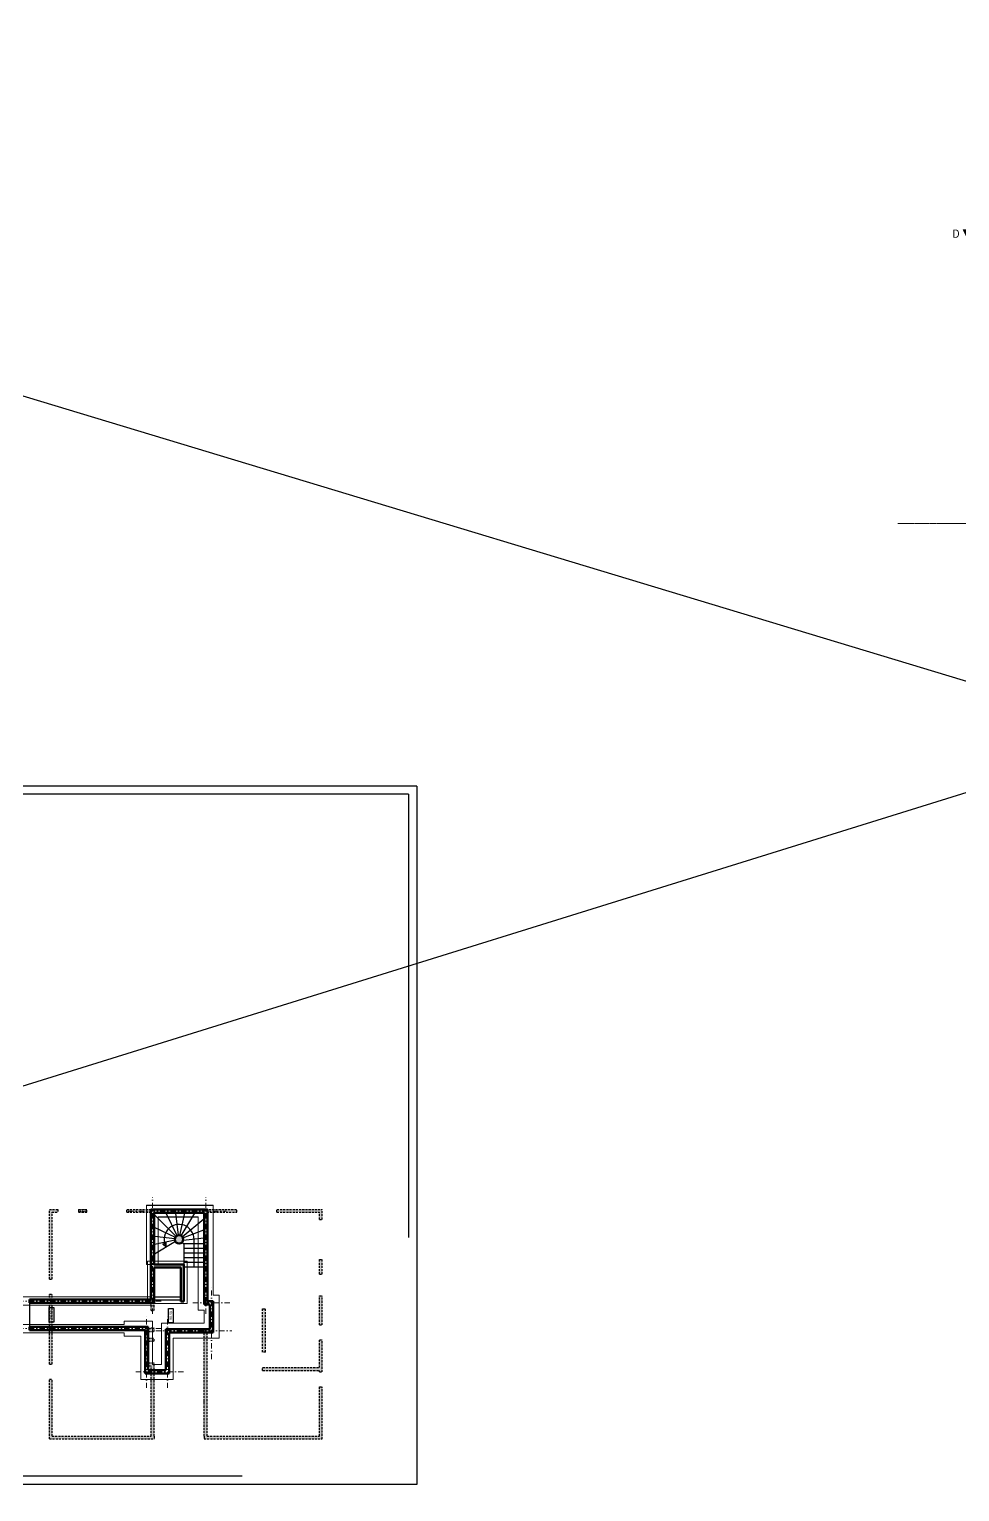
# Model space of a CAD drawing. Header units: centimetres. Extents: x -4990 to 114398, y -61489 to -12305.
# Drawn here: x 45565 to 51160, y -21101 to -12305 of the extents above; entities that cross this region are included whole.
import ezdxf

# ---------------------------------------------------------------- set-up
doc = ezdxf.new("R2010")
doc.units = ezdxf.units.CM
doc.header["$LTSCALE"] = 0.5
for name, pattern in [('CACHEX2', [19.05, 12.7, -6.35]), ('Mixte 15', [0.93, 0.75, -0.065, 0.05, -0.065]), ('Mixte 8_2 tirets', [0.695, 0.4, -0.065, 0.05, -0.065, 0.05, -0.065]), ('Points 2', [0.1, 0, -0.1]), ('TIRETPT2', [12.7, 6.35, -3.175, 0, -3.175]), ('TIRETPTX2', [50.8, 25.4, -12.7, 0, -12.7])]:
    doc.linetypes.add(name, pattern=pattern)
doc.layers.get('0').update_dxf_attribs({"linetype": 'CONTINUOUS'})
for name, color, linetype in [('01_cote_gen', 4, 'CONTINUOUS'), ('01_linteaux', 2, 'CONTINUOUS'), ('01_murs_sup', 2, 'CACHEX2'), ('01_poch_murs', 253, 'CONTINUOUS'), ('01_texte', 230, 'CONTINUOUS'), ('1  Hachures', 7, 'CONTINUOUS'), ('6 Traits de Coupes', 7, 'CONTINUOUS'), ('7 ABORDS', 7, 'CONTINUOUS')]:
    doc.layers.add(name, color=color, linetype=linetype)
for name, color, linetype, lineweight in [('01_murs_coup', 5, 'CONTINUOUS', 60), ('01_sem', 42, 'CONTINUOUS', 15), ('01_tram_axes', 2, 'TIRETPTX2', 9)]:
    doc.layers.add(name, color=color, linetype=linetype, lineweight=lineweight)
doc.styles.add('ARIAL', font='arial.ttf')
doc.styles.add('STYLE_GENERE_2', font='')
doc.styles.get('STYLE_GENERE_2').set_extended_font_data('Univers LT 57 Condensed')
pattern_1 = [(135, (25186.803, -57921.042), (-11.2253202, 2e-15), [7.9375, -7.9375])]

# ---------------------------------------------------------------- blocks, each defined once
blk = doc.blocks.new('Plan de coupe_1_2', base_point=(-0.386, 19.355))
at = {"layer": '1  Hachures', "linetype": 'Continuous', "lineweight": 0, "true_color": 0x828282}
for points in [[(-0.636, 19.355), (-0.136, 19.355), (-0.386, 18.855)], [(27.139, 19.355), (26.639, 19.355), (26.889, 18.855)]]:
    blk.add_hatch(color=8, dxfattribs=at).paths.add_polyline_path(points, flags=0)
at = {"layer": '6 Traits de Coupes', "color": 8, "linetype": 'Continuous', "lineweight": 0, "true_color": 0x828282}
for p, q in [((-0.636, 19.355), (-0.136, 19.355)), ((-0.386, 18.855), (-0.636, 19.355)), ((-0.136, 19.355), (-0.386, 18.855)), ((27.139, 19.355), (26.639, 19.355)), ((26.639, 19.355), (26.889, 18.855)), ((26.889, 18.855), (27.139, 19.355))]:
    blk.add_line(p, q, dxfattribs=at)
at = {"layer": '6 Traits de Coupes', "color": 142, "linetype": 'Mixte 15', "lineweight": 0, "true_color": 0x009de0}
blk.add_line((-0.136, 19.355), (26.639, 19.355), dxfattribs=at)
at = {"layer": '6 Traits de Coupes', "color": 142, "linetype": 'Points 2', "lineweight": 0, "true_color": 0x009de0}
for p, q in [((-0.386, 18.355), (-0.386, 0.933)), ((26.889, 0.933), (26.889, 18.355)), ((-0.386, 0.933), (26.889, 0.933))]:
    blk.add_line(p, q, dxfattribs=at)
at = {"layer": '6 Traits de Coupes', "color": 8, "linetype": 'Continuous', "lineweight": 0, "true_color": 0x828282, "char_height": 0.5, "attachment_point": 7, "style": 'STYLE_GENERE_2'}
for insert in [(-1.28, 18.884), (27.289, 18.884)]:
    blk.add_mtext('{D}', dxfattribs=dict(at, insert=insert))

msp = doc.modelspace()

# ---------------------------------------------------------------- hatches: boundary and pattern name
at = {"layer": '01_murs_sup'}
h = msp.add_hatch(dxfattribs=at)
h.set_pattern_fill('DASH', color=256, scale=2.5, angle=135)
h.set_pattern_definition(pattern_1)
h.paths.add_polyline_path([(45685.633, -19403.484), (45685.633, -19823.484), (45701.633, -19823.484), (45701.633, -19419.484), (45735.633, -19419.484), (45735.633, -19403.484)])
h.paths.add_polyline_path([(45685.633, -19913.484), (45685.633, -20333.484), (45701.633, -20333.484), (45701.633, -19913.484)])
h.paths.add_polyline_path([(46280.633, -20325.484), (46280.633, -20195.484), (46315.633, -20195.484), (46315.633, -20177.484), (46280.633, -20177.484), (46280.633, -20137.484), (46315.633, -20137.484), (46315.633, -20114.484), (46297.633, -20114.484), (46297.633, -20119.484), (46262.633, -20119.484), (46262.633, -20343.484), (46297.633, -20343.484), (46297.633, -20767.484), (45701.633, -20767.484), (45701.633, -20423.484), (45685.633, -20423.484), (45685.633, -20783.484), (46315.633, -20783.484), (46315.633, -20767.484), (46315.633, -20325.484)])
h.paths.add_polyline_path([(46150.633, -19403.484), (46150.633, -19419.484), (46297.633, -19419.484), (46297.633, -20011.484), (46315.633, -20011.484), (46315.633, -19751.484), (46475.633, -19751.484), (46475.633, -19956.484), (46493.633, -19956.484), (46493.633, -19733.484), (46315.633, -19733.484), (46315.633, -19419.484), (46615.633, -19419.484), (46615.633, -19831.484), (46633.633, -19831.484), (46633.633, -19419.484), (46813.633, -19419.484), (46813.633, -19403.484)])
h.paths.add_polyline_path([(46465.633, -19558.484, 1), (46465.633, -19608.484, 1)], flags=17)
h.paths.add_polyline_path([(46633.633, -19956.484), (46633.633, -19934.484), (46615.633, -19934.484), (46615.633, -19974.484), (46650.633, -19974.484), (46650.633, -20122.484), (46615.633, -20122.484), (46615.633, -20767.484), (46615.633, -20783.484), (47325.633, -20783.484), (47325.633, -20470.484), (47309.633, -20470.484), (47309.633, -20767.484), (46633.633, -20767.484), (46633.633, -20140.484), (46668.633, -20140.484), (46668.633, -19956.484)])
h.paths.add_polyline_path([(46967.633, -20000.484), (46967.633, -20261.484), (46985.633, -20261.484), (46985.633, -20000.484)], flags=17)
h.paths.add_polyline_path([(46967.633, -20354.484), (46967.633, -20372.484), (47309.633, -20372.484), (47309.633, -20380.484), (47325.633, -20380.484), (47325.633, -20187.484), (47309.633, -20187.484), (47309.633, -20354.484)], flags=17)
h.paths.add_polyline_path([(47309.633, -19923.484), (47309.633, -20097.484), (47325.633, -20097.484), (47325.633, -19923.484)])
h.paths.add_polyline_path([(47309.633, -19703.484), (47309.633, -19793.484), (47325.633, -19793.484), (47325.633, -19703.484)])
h.paths.add_polyline_path([(47053.633, -19403.484), (47053.633, -19419.484), (47309.633, -19419.484), (47309.633, -19463.484), (47325.633, -19463.484), (47325.633, -19403.484)])
h = msp.add_hatch(dxfattribs=at)
h.set_pattern_fill('DASH', color=256, scale=2.5, angle=135)
h.set_pattern_definition(pattern_1)
h.paths.add_polyline_path([(45860.633, -19403.484), (45860.633, -19419.484), (45910.633, -19419.484), (45910.633, -19403.484)])

# ---------------------------------------------------------------- linework, layer by layer
msp.add_line((47895.797, -16856.715), (47895.797, -21056.715))
at = {"layer": '01_cote_gen'}
for p, q in [((47895.797, -16856.715), (37832.394, -16856.715)), ((47895.797, -21056.715), (38882.394, -21056.715))]:
    msp.add_line(p, q, dxfattribs=at)
at = {"layer": '01_linteaux'}
for p, q in [((46270.633, -19378.484), (46670.633, -19378.484)), ((46317.633, -19425.484), (46613.633, -19425.484)), ((46317.633, -19672.332), (46317.633, -19425.484)), ((46447.918, -19565.843), (46317.633, -19435.395)), ((46454.635, -19561.033), (46388.61, -19425.484)), ((46462.554, -19558.675), (46446.254, -19425.484)), ((46470.808, -19559.026), (46499.233, -19425.484)), ((46478.497, -19562.048), (46560.586, -19425.484)), ((46613.633, -19425.484), (46613.633, -19748.483)), ((46443.136, -19572.58), (46317.633, -19511.254)), ((46340.633, -19448.484), (46580.633, -19448.484)), ((46484.781, -19567.412), (46613.633, -19459.307)), ((46488.974, -19574.531), (46613.633, -19526.672)), ((46440.81, -19580.508), (46317.633, -19565.278)), ((46441.196, -19588.761), (46317.633, -19614.901)), ((46444.25, -19596.438), (46317.633, -19672.332)), ((46368.487, -19611.746), (46387.532, -19602.915)), ((46388.463, -19629.877), (46368.487, -19611.746)), ((46388.463, -19629.877), (46387.532, -19602.915)), ((46490.633, -19608.492), (46480.632, -19603.485)), ((46490.328, -19587.373), (46613.633, -19573.358)), ((46490.633, -19608.492), (46613.633, -19608.483)), ((46495.633, -19748.492), (46495.633, -19608.492)), ((46555.674, -19748.487), (46555.674, -19583.484)), ((46495.633, -19636.492), (46613.633, -19636.483)), ((46495.633, -19664.492), (46613.633, -19664.483)), ((46495.633, -19692.492), (46613.633, -19692.483)), ((46495.633, -19720.492), (46613.633, -19720.483)), ((46495.633, -19748.492), (46613.633, -19748.483)), ((45565.633, -19964.484), (45565.633, -20109.484)), ((46475.633, -19931.484), (46315.633, -19931.484)), ((46475.633, -19949.484), (46315.633, -19949.484))]:
    msp.add_line(p, q, dxfattribs=at)
msp.add_arc((46465.633, -19583.484), 90.041, 0, 211.0131178, dxfattribs=at)
at = {"layer": '01_murs_coup', "linetype": 'Continuous', "lineweight": 50}
for p, q in [((46295.633, -19944.484), (46295.633, -19403.484)), ((46295.633, -19403.484), (46635.633, -19403.484)), ((46315.633, -19733.484), (46315.633, -19423.484)), ((46315.633, -19423.484), (46615.633, -19423.484)), ((46615.633, -19423.484), (46615.633, -19974.484)), ((46635.633, -19403.484), (46635.633, -19954.484)), ((46493.633, -19733.484), (46315.633, -19733.484)), ((46475.633, -19751.484), (46315.633, -19751.484)), ((46315.633, -19751.484), (46315.633, -19964.484)), ((46475.633, -19956.484), (46475.633, -19751.484)), ((46493.633, -19956.484), (46493.633, -19733.484)), ((45565.633, -19944.484), (46295.633, -19944.484)), ((45565.633, -19964.484), (45565.633, -19944.484)), ((45565.633, -19964.484), (46315.633, -19964.484)), ((46493.633, -19956.484), (46475.633, -19956.484)), ((46635.633, -19954.484), (46670.633, -19954.484)), ((46670.633, -19954.484), (46670.633, -20142.484)), ((46615.633, -19974.484), (46650.633, -19974.484)), ((46650.633, -19974.484), (46650.633, -20122.484)), ((46280.633, -20109.484), (45565.633, -20109.484)), ((45565.633, -20129.484), (45565.633, -20109.484)), ((46260.633, -20129.484), (45565.633, -20129.484)), ((46260.633, -20390.484), (46260.633, -20129.484)), ((46280.633, -20109.484), (46280.633, -20142.484)), ((46650.633, -20122.484), (46385.633, -20122.484)), ((46385.633, -20142.484), (46385.633, -20122.484)), ((46280.633, -20370.484), (46280.633, -20142.484)), ((46385.633, -20370.484), (46385.633, -20142.484)), ((46670.633, -20142.484), (46405.633, -20142.484)), ((46405.633, -20390.484), (46405.633, -20142.484)), ((46260.633, -20390.484), (46405.633, -20390.484)), ((46280.633, -20370.484), (46385.633, -20370.484))]:
    msp.add_line(p, q, dxfattribs=at)
msp.add_circle((46465.633, -19583.484), 25, dxfattribs=at)
at = {"layer": '01_murs_sup', "ltscale": 2}
for p, q in [((45685.633, -19823.484), (45685.633, -19403.484)), ((45685.633, -19403.484), (45735.633, -19403.484)), ((45701.633, -19823.484), (45701.633, -19419.484)), ((45701.633, -19419.484), (45735.633, -19419.484)), ((45735.633, -19403.484), (45735.633, -19419.484)), ((45860.633, -19403.484), (45910.633, -19403.484)), ((45860.633, -19403.484), (45860.633, -19419.484)), ((45860.633, -19419.484), (45910.633, -19419.484)), ((45910.633, -19419.484), (45910.633, -19403.484)), ((46150.633, -19403.484), (46813.633, -19403.484)), ((46150.633, -19419.484), (46150.633, -19403.484)), ((46150.633, -19419.484), (46297.633, -19419.484)), ((46297.633, -20011.484), (46297.633, -19419.484)), ((46315.633, -19419.484), (46615.633, -19419.484)), ((46315.633, -19733.484), (46315.633, -19419.484)), ((46615.633, -19831.484), (46615.633, -19419.484)), ((46633.633, -19419.484), (46813.633, -19419.484)), ((46633.633, -19831.484), (46633.633, -19419.484)), ((46813.633, -19419.484), (46813.633, -19403.484)), ((47053.633, -19403.484), (47325.633, -19403.484)), ((47053.633, -19419.484), (47053.633, -19403.484)), ((47053.633, -19419.484), (47309.633, -19419.484)), ((47309.633, -19463.484), (47309.633, -19419.484)), ((47325.633, -19463.484), (47325.633, -19403.484)), ((47309.633, -19463.484), (47325.633, -19463.484)), ((46315.633, -19733.484), (46493.633, -19733.484)), ((46315.633, -20011.484), (46315.633, -19751.484)), ((46315.633, -19751.484), (46475.633, -19751.484)), ((46475.633, -19956.484), (46475.633, -19751.484)), ((46493.633, -19956.484), (46493.633, -19733.484)), ((47309.633, -19793.484), (47309.633, -19703.484)), ((47309.633, -19703.484), (47325.633, -19703.484)), ((47325.633, -19793.484), (47325.633, -19703.484)), ((45685.633, -19823.484), (45701.633, -19823.484)), ((46633.633, -19831.484), (46615.633, -19831.484)), ((47309.633, -19793.484), (47325.633, -19793.484)), ((45685.633, -20333.484), (45685.633, -19913.484)), ((45685.633, -19913.484), (45701.633, -19913.484)), ((45701.633, -20333.484), (45701.633, -19913.484)), ((46475.633, -19956.484), (46493.633, -19956.484)), ((46615.633, -19974.484), (46615.633, -19934.484)), ((46633.633, -19934.484), (46615.633, -19934.484)), ((46633.633, -19956.484), (46633.633, -19934.484)), ((46633.633, -19956.484), (46668.633, -19956.484)), ((46668.633, -20140.484), (46668.633, -19956.484)), ((47309.633, -20097.484), (47309.633, -19923.484)), ((47309.633, -19923.484), (47325.633, -19923.484)), ((47325.633, -20097.484), (47325.633, -19923.484)), ((46297.633, -20011.484), (46315.633, -20011.484)), ((46615.633, -19974.484), (46650.633, -19974.484)), ((46650.633, -20122.484), (46650.633, -19974.484)), ((46967.633, -20261.484), (46967.633, -20000.484)), ((46967.633, -20000.484), (46985.633, -20000.484)), ((46985.633, -20261.484), (46985.633, -20000.484)), ((46262.633, -20343.484), (46262.633, -20119.484)), ((46262.633, -20119.484), (46297.633, -20119.484)), ((46280.633, -20177.484), (46280.633, -20137.484)), ((46280.633, -20137.484), (46315.633, -20137.484)), ((46297.633, -20119.484), (46297.633, -20114.484)), ((46297.633, -20114.484), (46315.633, -20114.484)), ((46315.633, -20137.484), (46315.633, -20114.484)), ((46615.633, -20767.484), (46615.633, -20122.484)), ((46615.633, -20122.484), (46650.633, -20122.484)), ((46633.633, -20767.484), (46633.633, -20140.484)), ((46633.633, -20140.484), (46668.633, -20140.484)), ((47309.633, -20097.484), (47325.633, -20097.484)), ((46280.633, -20177.484), (46315.633, -20177.484)), ((46280.633, -20195.484), (46315.633, -20195.484)), ((46280.633, -20325.484), (46280.633, -20195.484)), ((46315.633, -20195.484), (46315.633, -20177.484)), ((47309.633, -20354.484), (47309.633, -20187.484)), ((47309.633, -20187.484), (47325.633, -20187.484)), ((47325.633, -20380.484), (47325.633, -20187.484)), ((46985.633, -20261.484), (46967.633, -20261.484)), ((45685.633, -20333.484), (45701.633, -20333.484)), ((46262.633, -20343.484), (46297.633, -20343.484)), ((46280.633, -20325.484), (46315.633, -20325.484)), ((46297.633, -20767.484), (46297.633, -20343.484)), ((46315.633, -20767.484), (46315.633, -20325.484)), ((46967.633, -20354.484), (47309.633, -20354.484)), ((46967.633, -20372.484), (46967.633, -20354.484)), ((46967.633, -20372.484), (47309.633, -20372.484)), ((47309.633, -20380.484), (47309.633, -20372.484)), ((47309.633, -20380.484), (47325.633, -20380.484)), ((45685.633, -20783.484), (45685.633, -20423.484)), ((45685.633, -20423.484), (45701.633, -20423.484)), ((45701.633, -20767.484), (45701.633, -20423.484)), ((47309.633, -20767.484), (47309.633, -20470.484)), ((47309.633, -20470.484), (47325.633, -20470.484)), ((47325.633, -20783.484), (47325.633, -20470.484)), ((46615.633, -20572.484), (46615.633, -20556.484)), ((45685.633, -20783.484), (46315.633, -20783.484)), ((45701.633, -20767.484), (46297.633, -20767.484)), ((46315.633, -20767.484), (46315.633, -20783.484)), ((46615.633, -20767.484), (46615.633, -20783.484)), ((46615.633, -20783.484), (47325.633, -20783.484)), ((46633.633, -20767.484), (47309.633, -20767.484))]:
    msp.add_line(p, q, dxfattribs=at)
msp.add_circle((46465.633, -19583.484), 25, dxfattribs=at)
at = {"layer": '01_poch_murs'}
for p, q in [((38231.258, -12305.364), (67318.905, -21101.173)), ((37832.394, -21056.715), (64082.109, -12882.714))]:
    msp.add_line(p, q, dxfattribs=at)
at = {"layer": '01_sem', "linetype": 'Continuous'}
for p, q in [((46270.633, -19733.484), (46270.633, -19378.484)), ((46670.633, -19919.484), (46670.633, -19378.484)), ((46340.633, -19733.484), (46340.633, -19448.484)), ((46580.633, -20009.484), (46580.633, -19448.484)), ((46315.633, -19733.484), (46270.633, -19733.484)), ((46513.633, -19713.484), (46275.633, -19713.484)), ((46275.633, -19969.484), (46275.633, -19713.484)), ((46513.633, -19969.484), (46513.633, -19713.484)), ((46295.633, -19929.484), (45150.633, -19929.484)), ((46295.633, -19964.484), (46295.633, -19979.484)), ((46670.633, -19919.484), (46705.633, -19919.484)), ((46705.633, -20177.484), (46705.633, -19919.484)), ((46295.633, -19979.484), (45100.633, -19979.484)), ((46513.633, -19969.484), (46275.633, -19969.484)), ((46580.633, -20009.484), (46615.633, -20009.484)), ((46615.633, -20087.484), (46615.633, -20009.484)), ((46135.633, -20094.484), (44717.633, -20094.484)), ((46305.633, -20074.484), (46135.633, -20074.484)), ((46135.633, -20094.484), (46135.633, -20074.484)), ((46305.633, -20335.484), (46305.633, -20074.484)), ((46360.633, -20087.484), (46615.633, -20087.484)), ((46360.633, -20335.484), (46360.633, -20087.484)), ((46135.633, -20144.484), (44715.633, -20144.484)), ((46135.633, -20164.484), (46135.633, -20144.484)), ((46235.633, -20164.484), (46135.633, -20164.484)), ((46235.633, -20425.484), (46235.633, -20164.484)), ((46430.633, -20177.484), (46705.633, -20177.484)), ((46430.633, -20425.484), (46430.633, -20177.484)), ((46360.633, -20335.484), (46305.633, -20335.484)), ((46430.633, -20425.484), (46235.633, -20425.484))]:
    msp.add_line(p, q, dxfattribs=at)
at = {"layer": '01_texte'}
for p, q in [((47845.797, -16906.715), (37882.394, -16906.715)), ((47845.797, -16906.715), (47845.797, -19571.715)), ((46845.797, -21006.715), (38882.394, -21006.715))]:
    msp.add_line(p, q, dxfattribs=at)
for points in [[(45683.633, -20080.273), (45683.633, -19993.696), (45711.728, -19993.696), (45711.728, -20080.273)], [(46402.898, -20085.268), (46402.898, -19998.691), (46430.994, -19998.691), (46430.994, -20085.268)]]:
    msp.add_lwpolyline(points, close=True, dxfattribs=at)
at = {"layer": '01_tram_axes', "linetype": 'TIRETPT2', "ltscale": 10}
for p, q in [((46305.633, -20030.396), (46305.633, -19330.302)), ((46625.633, -20030.396), (46625.633, -19330.302)), ((46160.17, -19413.484), (46748.818, -19413.484)), ((46660.633, -20303.308), (46660.633, -19870.336)), ((46357.521, -19954.484), (45014.82, -19954.484)), ((46548.69, -19964.484), (46781.955, -19964.484)), ((46270.633, -20476.927), (46270.633, -20040.25)), ((46395.633, -20476.927), (46395.633, -20040.25)), ((46357.521, -20119.484), (44580.365, -20119.484)), ((46324.777, -20132.484), (46781.955, -20132.484)), ((46491.796, -20380.484), (46191.048, -20380.484))]:
    msp.add_line(p, q, dxfattribs=at)
at = {"layer": '7 ABORDS', "color": 30, "linetype": 'Mixte 8_2 tirets', "lineweight": 0, "true_color": 0xf5970a, "flags": 128}
msp.add_lwpolyline([(53858.78, -15277.639), (50787.592, -15277.639)], dxfattribs=at)

# ---------------------------------------------------------------- block references
at = {"layer": '6 Traits de Coupes', "color": 142, "lineweight": 0, "true_color": 0x009de0, "xscale": 100, "yscale": 100, "zscale": 100}
msp.add_blockref('Plan de coupe_1_2', (51206.117, -13512.632), dxfattribs=at)

# ---------------------------------------------------------------- texts
at = {"layer": '01_texte', "char_height": 15, "width": 90.385, "attachment_point": 5, "rotation": 90, "style": 'ARIAL'}
for insert in [(45697.169, -20036.262), (46416.435, -20041.258)]:
    msp.add_mtext('98.50', dxfattribs=dict(at, insert=insert))

doc.saveas('drawing.dxf')
